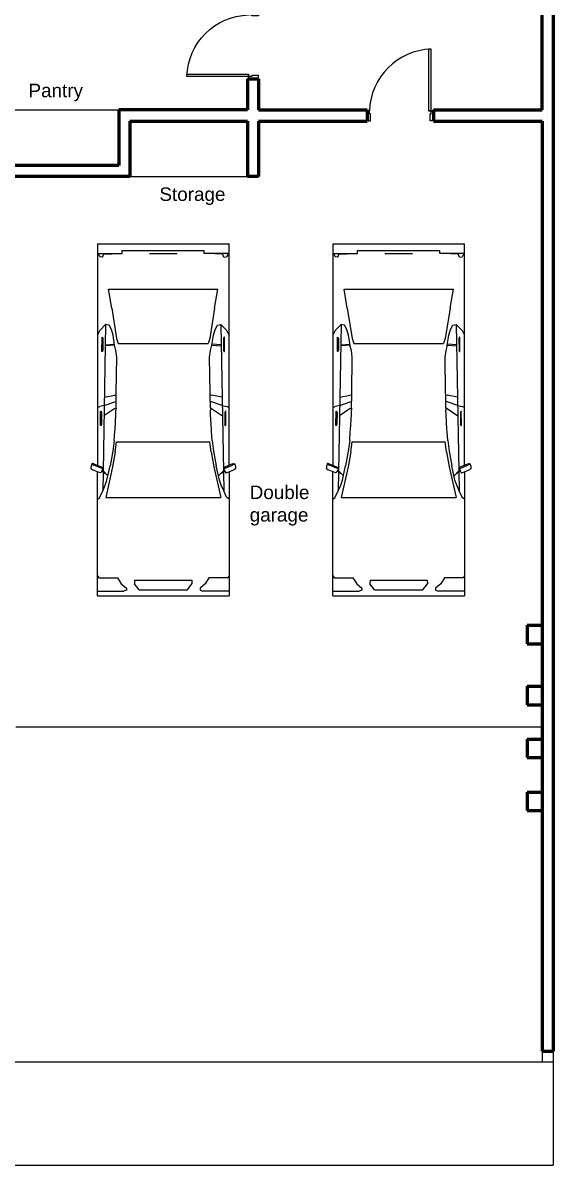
# Model space of a CAD drawing. Header units: metres. Extents: x 244.4 to 340.3, y -4.1 to 64.3.
# Drawn here: x 258.04 to 265.25, y 29.8 to 45.33 of the extents above; entities that cross this region are included whole.
import ezdxf

# ---------------------------------------------------------------- set-up
doc = ezdxf.new("R2010")
doc.units = ezdxf.units.M
doc.layers.add('A-WALL', color=6, linetype='Continuous', lineweight=60)
doc.layers.add('Edges', color=7, linetype='Continuous')
doc.styles.get("Standard").update_dxf_attribs({"font": 'arial.ttf'})

# ---------------------------------------------------------------- blocks, each defined once
blk = doc.blocks.new('*U111')
blk.add_lwpolyline([(34, 1124, -0.396717), (966, 192)], format="xyb")
for points in [[(72, 192), (34, 192), (34, 1122), (72, 1122)], [(34, 192), (17, 192), (17, 192), (17, 192), (17, 192), (17, 177), (0, 177), (0, 191), (0, 41), (0, 56), (17, 56), (17, 41), (34, 41), (34, 41), (50, 41), (50, 144), (34, 144)], [(1000, 177), (1000, 192), (1000, 192), (1000, 41), (1000, 56), (983, 56), (983, 41), (966, 41), (966, 41), (950, 41), (950, 144), (966, 144), (966, 192), (983, 192), (983, 177)]]:
    blk.add_lwpolyline(points, close=True)
blk.add_lwpolyline([(34, 192), (72, 192)])

msp = doc.modelspace()

# ---------------------------------------------------------------- linework, layer by layer
at = {"layer": 'A-WALL'}
for p, q in [((265.251, 64.279), (265.251, 31.352)), ((265.101, 44.15), (265.101, 58.229)), ((261.098, 44.573), (261.098, 44.15)), ((261.098, 44.573), (261.248, 44.573)), ((261.248, 44.573), (261.248, 44.15)), ((261.098, 44.15), (259.348, 44.15)), ((259.348, 44.15), (259.348, 43.396)), ((261.248, 44.15), (262.724, 44.15)), ((262.724, 44.15), (262.724, 43.996)), ((263.624, 44.15), (263.624, 43.996)), ((263.624, 44.15), (265.101, 44.15)), ((259.498, 43.996), (261.098, 43.996)), ((259.498, 43.996), (259.498, 43.246)), ((261.098, 43.996), (261.098, 43.246)), ((261.248, 43.996), (262.724, 43.996)), ((261.248, 43.996), (261.248, 43.246)), ((263.624, 43.996), (265.101, 43.996)), ((265.101, 43.996), (265.101, 31.352)), ((259.348, 43.396), (257.751, 43.396)), ((259.498, 43.246), (257.751, 43.246)), ((261.248, 43.246), (261.098, 43.246)), ((264.898, 37.142), (265.101, 37.142)), ((264.898, 37.142), (264.898, 36.891)), ((264.898, 36.891), (265.101, 36.891)), ((264.898, 36.314), (265.101, 36.314)), ((264.898, 36.314), (264.898, 36.062)), ((264.898, 36.062), (265.101, 36.062)), ((264.898, 35.594), (265.101, 35.594)), ((264.898, 35.594), (264.898, 35.342)), ((264.898, 35.342), (265.101, 35.342)), ((264.898, 34.874), (265.101, 34.874)), ((264.898, 34.874), (264.898, 34.622)), ((264.898, 34.622), (265.101, 34.622)), ((265.101, 31.352), (265.251, 31.352))]:
    msp.add_line(p, q, dxfattribs=at)
at = {"layer": 'Edges'}
for p, q in [((257.751, 44.15), (259.348, 44.15)), ((259.498, 43.246), (261.098, 43.246)), ((259.057, 42.328), (260.848, 42.328)), ((259.057, 42.328), (259.057, 39.317)), ((260.848, 39.317), (260.848, 42.328)), ((262.257, 42.328), (264.048, 42.328)), ((262.257, 42.328), (262.257, 39.317)), ((264.048, 39.317), (264.048, 42.328)), ((259.067, 42.199), (259.09, 42.15)), ((259.067, 42.199), (259.394, 42.199)), ((259.127, 42.148), (259.09, 42.15)), ((259.127, 42.148), (259.145, 42.195)), ((259.145, 42.195), (259.25, 42.195)), ((259.25, 42.195), (259.321, 42.196)), ((259.321, 42.196), (259.394, 42.198)), ((259.394, 42.198), (259.394, 42.239)), ((259.394, 42.239), (260.51, 42.239)), ((259.765, 42.198), (259.765, 42.196)), ((259.765, 42.198), (260.14, 42.198)), ((259.765, 42.196), (260.14, 42.196)), ((260.14, 42.198), (260.14, 42.196)), ((260.51, 42.198), (260.51, 42.239)), ((260.837, 42.199), (260.51, 42.199)), ((260.583, 42.196), (260.51, 42.198)), ((260.654, 42.195), (260.583, 42.196)), ((260.759, 42.195), (260.654, 42.195)), ((260.778, 42.148), (260.759, 42.195)), ((260.778, 42.148), (260.814, 42.15)), ((260.837, 42.199), (260.814, 42.15)), ((262.267, 42.199), (262.29, 42.15)), ((262.267, 42.199), (262.594, 42.199)), ((262.327, 42.148), (262.29, 42.15)), ((262.327, 42.148), (262.345, 42.195)), ((262.345, 42.195), (262.45, 42.195)), ((262.45, 42.195), (262.521, 42.196)), ((262.521, 42.196), (262.594, 42.198)), ((262.594, 42.198), (262.594, 42.239)), ((262.594, 42.239), (263.71, 42.239)), ((262.965, 42.198), (262.965, 42.196)), ((262.965, 42.198), (263.34, 42.198)), ((262.965, 42.196), (263.34, 42.196)), ((263.34, 42.198), (263.34, 42.196)), ((263.71, 42.198), (263.71, 42.239)), ((264.037, 42.199), (263.71, 42.199)), ((263.783, 42.196), (263.71, 42.198)), ((263.854, 42.195), (263.783, 42.196)), ((263.959, 42.195), (263.854, 42.195)), ((263.978, 42.148), (263.959, 42.195)), ((263.978, 42.148), (264.014, 42.15)), ((264.037, 42.199), (264.014, 42.15)), ((259.254, 41.455), (259.209, 41.713)), ((259.209, 41.713), (260.695, 41.713)), ((260.65, 41.455), (260.695, 41.713)), ((262.454, 41.455), (262.409, 41.713)), ((262.409, 41.713), (263.895, 41.713)), ((263.85, 41.455), (263.895, 41.713)), ((259.254, 41.455), (259.319, 41.041)), ((260.65, 41.455), (260.585, 41.041)), ((262.454, 41.455), (262.519, 41.041)), ((263.85, 41.455), (263.785, 41.041)), ((259.169, 41.233), (259.098, 41.16)), ((259.169, 41.233), (259.134, 39.231)), ((259.216, 41.224), (259.169, 41.233)), ((259.248, 41.166), (259.216, 41.224)), ((259.271, 41.087), (259.248, 41.166)), ((260.634, 41.087), (260.657, 41.166)), ((260.657, 41.166), (260.689, 41.224)), ((260.689, 41.224), (260.735, 41.233)), ((260.735, 41.233), (260.806, 41.16)), ((260.735, 41.233), (260.77, 39.231)), ((262.369, 41.233), (262.298, 41.16)), ((262.369, 41.233), (262.334, 39.231)), ((262.416, 41.224), (262.369, 41.233)), ((262.448, 41.166), (262.416, 41.224)), ((262.471, 41.087), (262.448, 41.166)), ((263.834, 41.087), (263.857, 41.166)), ((263.857, 41.166), (263.889, 41.224)), ((263.889, 41.224), (263.935, 41.233)), ((263.935, 41.233), (264.006, 41.16)), ((263.935, 41.233), (263.97, 39.231)), ((259.09, 41.149), (259.057, 41.089)), ((259.098, 41.16), (259.09, 41.149)), ((259.12, 40.864), (259.121, 41.059)), ((259.121, 41.059), (259.127, 41.059)), ((259.127, 41.059), (259.133, 41.042)), ((259.133, 41.042), (259.133, 40.88)), ((259.292, 40.951), (259.271, 41.087)), ((259.319, 41.041), (259.342, 40.975)), ((260.585, 41.041), (260.562, 40.975)), ((260.613, 40.951), (260.634, 41.087)), ((260.777, 41.059), (260.771, 41.042)), ((260.771, 41.042), (260.772, 40.88)), ((260.783, 41.059), (260.777, 41.059)), ((260.784, 40.864), (260.783, 41.059)), ((260.806, 41.16), (260.814, 41.149)), ((260.814, 41.149), (260.848, 41.089)), ((262.29, 41.149), (262.257, 41.089)), ((262.298, 41.16), (262.29, 41.149)), ((262.32, 40.864), (262.321, 41.059)), ((262.321, 41.059), (262.327, 41.059)), ((262.327, 41.059), (262.333, 41.042)), ((262.333, 41.042), (262.333, 40.88)), ((262.492, 40.951), (262.471, 41.087)), ((262.519, 41.041), (262.542, 40.975)), ((263.785, 41.041), (263.762, 40.975)), ((263.813, 40.951), (263.834, 41.087)), ((263.977, 41.059), (263.971, 41.042)), ((263.971, 41.042), (263.972, 40.88)), ((263.983, 41.059), (263.977, 41.059)), ((263.984, 40.864), (263.983, 41.059)), ((264.006, 41.16), (264.014, 41.149)), ((264.014, 41.149), (264.048, 41.089)), ((259.126, 40.864), (259.12, 40.864)), ((259.126, 40.864), (259.133, 40.88)), ((259.164, 40.957), (259.289, 40.966)), ((259.292, 40.951), (259.164, 40.94)), ((259.294, 40.933), (259.292, 40.951)), ((259.309, 40.878), (259.294, 40.933)), ((259.321, 40.789), (259.309, 40.878)), ((259.342, 40.975), (260.562, 40.975)), ((260.583, 40.789), (260.595, 40.878)), ((260.595, 40.878), (260.61, 40.933)), ((260.61, 40.933), (260.613, 40.951)), ((260.613, 40.951), (260.74, 40.94)), ((260.74, 40.957), (260.615, 40.966)), ((260.778, 40.864), (260.772, 40.88)), ((260.778, 40.864), (260.784, 40.864)), ((262.326, 40.864), (262.32, 40.864)), ((262.326, 40.864), (262.333, 40.88)), ((262.364, 40.957), (262.489, 40.966)), ((262.492, 40.951), (262.364, 40.94)), ((262.494, 40.933), (262.492, 40.951)), ((262.509, 40.878), (262.494, 40.933)), ((262.521, 40.789), (262.509, 40.878)), ((262.542, 40.975), (263.762, 40.975)), ((263.783, 40.789), (263.795, 40.878)), ((263.795, 40.878), (263.81, 40.933)), ((263.81, 40.933), (263.813, 40.951)), ((263.813, 40.951), (263.94, 40.94)), ((263.94, 40.957), (263.815, 40.966)), ((263.978, 40.864), (263.972, 40.88)), ((263.978, 40.864), (263.984, 40.864)), ((259.314, 40.301), (259.321, 40.789)), ((260.59, 40.301), (260.583, 40.789)), ((262.514, 40.301), (262.521, 40.789)), ((263.79, 40.301), (263.783, 40.789)), ((259.152, 40.243), (259.294, 40.273)), ((259.313, 40.275), (259.294, 40.273)), ((259.311, 40.094), (259.313, 40.275)), ((259.313, 40.275), (259.314, 40.301)), ((260.591, 40.275), (260.59, 40.301)), ((260.591, 40.275), (260.61, 40.273)), ((260.593, 40.094), (260.591, 40.275)), ((260.752, 40.243), (260.61, 40.273)), ((262.352, 40.243), (262.494, 40.273)), ((262.513, 40.275), (262.494, 40.273)), ((262.511, 40.094), (262.513, 40.275)), ((262.513, 40.275), (262.514, 40.301)), ((263.791, 40.275), (263.79, 40.301)), ((263.791, 40.275), (263.81, 40.273)), ((263.793, 40.094), (263.791, 40.275)), ((263.952, 40.243), (263.81, 40.273)), ((259.057, 40.104), (259.09, 40.115)), ((259.15, 40.129), (259.09, 40.115)), ((259.294, 40.089), (259.147, 39.991)), ((259.15, 40.129), (259.294, 40.181)), ((259.294, 40.181), (259.312, 40.184)), ((259.294, 40.089), (259.311, 40.094)), ((259.311, 40.094), (259.31, 40.067)), ((260.61, 40.181), (260.592, 40.184)), ((260.593, 40.094), (260.594, 40.067)), ((260.61, 40.089), (260.593, 40.094)), ((260.754, 40.129), (260.61, 40.181)), ((260.61, 40.089), (260.757, 39.991)), ((260.754, 40.129), (260.814, 40.115)), ((260.848, 40.104), (260.814, 40.115)), ((262.257, 40.104), (262.29, 40.115)), ((262.35, 40.129), (262.29, 40.115)), ((262.494, 40.089), (262.347, 39.991)), ((262.35, 40.129), (262.494, 40.181)), ((262.494, 40.181), (262.512, 40.184)), ((262.494, 40.089), (262.511, 40.094)), ((262.511, 40.094), (262.51, 40.067)), ((263.81, 40.181), (263.792, 40.184)), ((263.793, 40.094), (263.794, 40.067)), ((263.81, 40.089), (263.793, 40.094)), ((263.954, 40.129), (263.81, 40.181)), ((263.81, 40.089), (263.957, 39.991)), ((263.954, 40.129), (264.014, 40.115)), ((264.048, 40.104), (264.014, 40.115)), ((259.1, 39.858), (259.101, 40.053)), ((259.101, 40.053), (259.108, 40.052)), ((259.108, 40.052), (259.114, 40.036)), ((259.114, 40.036), (259.113, 39.874)), ((259.298, 39.805), (259.31, 40.007)), ((259.31, 40.007), (259.31, 40.067)), ((260.595, 40.007), (260.594, 40.067)), ((260.607, 39.805), (260.595, 40.007)), ((260.797, 40.052), (260.791, 40.036)), ((260.791, 40.036), (260.791, 39.874)), ((260.803, 40.053), (260.797, 40.052)), ((260.804, 39.858), (260.803, 40.053)), ((262.3, 39.858), (262.301, 40.053)), ((262.301, 40.053), (262.308, 40.052)), ((262.308, 40.052), (262.314, 40.036)), ((262.314, 40.036), (262.313, 39.874)), ((262.498, 39.805), (262.51, 40.007)), ((262.51, 40.007), (262.51, 40.067)), ((263.795, 40.007), (263.794, 40.067)), ((263.807, 39.805), (263.795, 40.007)), ((263.997, 40.052), (263.991, 40.036)), ((263.991, 40.036), (263.991, 39.874)), ((264.003, 40.053), (263.997, 40.052)), ((264.004, 39.858), (264.003, 40.053)), ((259.107, 39.857), (259.1, 39.858)), ((259.107, 39.857), (259.113, 39.874)), ((259.286, 39.653), (259.294, 39.778)), ((259.294, 39.778), (259.298, 39.805)), ((260.61, 39.778), (260.607, 39.805)), ((260.618, 39.653), (260.61, 39.778)), ((260.798, 39.857), (260.791, 39.874)), ((260.798, 39.857), (260.804, 39.858)), ((262.307, 39.857), (262.3, 39.858)), ((262.307, 39.857), (262.313, 39.874)), ((262.486, 39.653), (262.494, 39.778)), ((262.494, 39.778), (262.498, 39.805)), ((263.81, 39.778), (263.807, 39.805)), ((263.818, 39.653), (263.81, 39.778)), ((263.998, 39.857), (263.991, 39.874)), ((263.998, 39.857), (264.004, 39.858)), ((259.286, 39.653), (259.267, 39.511)), ((259.301, 39.501), (259.319, 39.636)), ((259.319, 39.636), (260.585, 39.636)), ((260.603, 39.501), (260.585, 39.636)), ((260.618, 39.653), (260.637, 39.511)), ((262.486, 39.653), (262.467, 39.511)), ((262.501, 39.501), (262.519, 39.636)), ((262.519, 39.636), (263.785, 39.636)), ((263.803, 39.501), (263.785, 39.636)), ((263.818, 39.653), (263.837, 39.511)), ((259.267, 39.511), (259.231, 39.31)), ((259.301, 39.501), (259.265, 39.297)), ((260.603, 39.501), (260.64, 39.297)), ((260.637, 39.511), (260.673, 39.31)), ((262.467, 39.511), (262.431, 39.31)), ((262.501, 39.501), (262.465, 39.297)), ((263.803, 39.501), (263.84, 39.297)), ((263.837, 39.511), (263.873, 39.31)), ((258.972, 39.307), (258.97, 39.275)), ((258.986, 39.34), (258.972, 39.307)), ((258.992, 39.341), (258.986, 39.34)), ((258.986, 39.334), (258.986, 39.34)), ((258.986, 39.334), (258.994, 39.327)), ((259.009, 39.337), (258.992, 39.341)), ((258.994, 39.327), (259.011, 39.319)), ((259.009, 39.337), (259.107, 39.296)), ((259.109, 39.278), (259.011, 39.319)), ((259.187, 39.114), (259.231, 39.31)), ((260.717, 39.114), (260.673, 39.31)), ((260.796, 39.278), (260.893, 39.319)), ((260.895, 39.337), (260.797, 39.296)), ((260.911, 39.327), (260.893, 39.319)), ((260.895, 39.337), (260.912, 39.341)), ((260.918, 39.334), (260.911, 39.327)), ((260.912, 39.341), (260.919, 39.34)), ((260.918, 39.334), (260.919, 39.34)), ((260.919, 39.34), (260.933, 39.307)), ((260.933, 39.307), (260.934, 39.275)), ((262.172, 39.307), (262.17, 39.275)), ((262.186, 39.34), (262.172, 39.307)), ((262.192, 39.341), (262.186, 39.34)), ((262.186, 39.334), (262.186, 39.34)), ((262.186, 39.334), (262.194, 39.327)), ((262.209, 39.337), (262.192, 39.341)), ((262.194, 39.327), (262.211, 39.319)), ((262.209, 39.337), (262.307, 39.296)), ((262.309, 39.278), (262.211, 39.319)), ((262.387, 39.114), (262.431, 39.31)), ((263.917, 39.114), (263.873, 39.31)), ((263.996, 39.278), (264.093, 39.319)), ((264.095, 39.337), (263.997, 39.296)), ((264.111, 39.327), (264.093, 39.319)), ((264.095, 39.337), (264.112, 39.341)), ((264.118, 39.334), (264.111, 39.327)), ((264.112, 39.341), (264.119, 39.34)), ((264.118, 39.334), (264.119, 39.34)), ((264.119, 39.34), (264.133, 39.307)), ((264.133, 39.307), (264.134, 39.275)), ((258.971, 39.269), (258.97, 39.275)), ((258.971, 39.269), (258.978, 39.263)), ((258.978, 39.263), (258.993, 39.255)), ((259.082, 39.218), (258.993, 39.255)), ((259.057, 37.544), (259.057, 39.229)), ((259.098, 39.213), (259.082, 39.218)), ((259.104, 39.214), (259.098, 39.213)), ((259.118, 39.24), (259.104, 39.214)), ((259.107, 39.296), (259.125, 39.286)), ((259.126, 39.272), (259.109, 39.278)), ((259.119, 39.242), (259.118, 39.24)), ((259.12, 39.244), (259.119, 39.242)), ((259.119, 39.242), (259.161, 39.207)), ((259.132, 39.273), (259.12, 39.244)), ((259.12, 39.244), (259.16, 39.208)), ((259.125, 39.286), (259.132, 39.279)), ((259.132, 39.273), (259.126, 39.272)), ((259.134, 39.229), (259.13, 38.97)), ((259.132, 39.279), (259.132, 39.273)), ((259.201, 39.174), (259.134, 39.241)), ((259.155, 39.212), (259.147, 39.219)), ((259.265, 39.297), (259.171, 38.879)), ((260.64, 39.297), (260.734, 38.879)), ((260.704, 39.174), (260.77, 39.241)), ((260.785, 39.244), (260.744, 39.208)), ((260.785, 39.242), (260.744, 39.207)), ((260.744, 39.207), (260.744, 39.208)), ((260.745, 39.209), (260.75, 39.212)), ((260.75, 39.212), (260.757, 39.219)), ((260.77, 39.229), (260.775, 38.97)), ((260.773, 39.279), (260.772, 39.273)), ((260.772, 39.273), (260.779, 39.272)), ((260.772, 39.273), (260.786, 39.24)), ((260.78, 39.286), (260.773, 39.279)), ((260.779, 39.272), (260.796, 39.278)), ((260.797, 39.296), (260.78, 39.286)), ((260.786, 39.24), (260.801, 39.214)), ((260.801, 39.214), (260.807, 39.213)), ((260.807, 39.213), (260.822, 39.218)), ((260.822, 39.218), (260.911, 39.255)), ((260.848, 39.229), (260.848, 37.544)), ((260.927, 39.263), (260.911, 39.255)), ((260.933, 39.269), (260.927, 39.263)), ((260.933, 39.269), (260.934, 39.275)), ((262.171, 39.269), (262.17, 39.275)), ((262.171, 39.269), (262.178, 39.263)), ((262.178, 39.263), (262.193, 39.255)), ((262.282, 39.218), (262.193, 39.255)), ((262.257, 37.544), (262.257, 39.229)), ((262.298, 39.213), (262.282, 39.218)), ((262.304, 39.214), (262.298, 39.213)), ((262.318, 39.24), (262.304, 39.214)), ((262.307, 39.296), (262.325, 39.286)), ((262.326, 39.272), (262.309, 39.278)), ((262.319, 39.242), (262.318, 39.24)), ((262.332, 39.273), (262.319, 39.242)), ((262.319, 39.242), (262.361, 39.207)), ((262.32, 39.244), (262.36, 39.208)), ((262.325, 39.286), (262.332, 39.279)), ((262.332, 39.273), (262.326, 39.272)), ((262.334, 39.229), (262.33, 38.97)), ((262.332, 39.279), (262.332, 39.273)), ((262.401, 39.174), (262.334, 39.241)), ((262.355, 39.212), (262.347, 39.219)), ((262.465, 39.297), (262.371, 38.879)), ((263.84, 39.297), (263.934, 38.879)), ((263.904, 39.174), (263.97, 39.241)), ((263.985, 39.244), (263.944, 39.208)), ((263.985, 39.242), (263.944, 39.207)), ((263.944, 39.207), (263.944, 39.208)), ((263.945, 39.209), (263.95, 39.212)), ((263.95, 39.212), (263.957, 39.219)), ((263.97, 39.229), (263.975, 38.97)), ((263.973, 39.279), (263.972, 39.273)), ((263.972, 39.273), (263.979, 39.272)), ((263.972, 39.273), (263.986, 39.24)), ((263.98, 39.286), (263.973, 39.279)), ((263.979, 39.272), (263.996, 39.278)), ((263.997, 39.296), (263.98, 39.286)), ((263.986, 39.24), (264.001, 39.214)), ((264.001, 39.214), (264.007, 39.213)), ((264.007, 39.213), (264.022, 39.218)), ((264.022, 39.218), (264.111, 39.255)), ((264.048, 39.229), (264.048, 37.544)), ((264.127, 39.263), (264.111, 39.255)), ((264.133, 39.269), (264.127, 39.263)), ((264.133, 39.269), (264.134, 39.275)), ((259.13, 38.97), (259.164, 39.047)), ((259.164, 39.047), (259.187, 39.114)), ((260.741, 39.047), (260.717, 39.114)), ((260.775, 38.97), (260.741, 39.047)), ((262.33, 38.97), (262.364, 39.047)), ((262.364, 39.047), (262.387, 39.114)), ((263.941, 39.047), (263.917, 39.114)), ((263.975, 38.97), (263.941, 39.047)), ((259.057, 38.856), (259.089, 38.878)), ((259.089, 38.878), (259.09, 38.883)), ((259.09, 38.883), (259.13, 38.97)), ((259.171, 38.879), (260.734, 38.879)), ((260.814, 38.883), (260.775, 38.97)), ((260.816, 38.878), (260.814, 38.883)), ((260.848, 38.856), (260.816, 38.878)), ((262.257, 38.856), (262.289, 38.878)), ((262.289, 38.878), (262.29, 38.883)), ((262.29, 38.883), (262.33, 38.97)), ((262.371, 38.879), (263.934, 38.879)), ((264.014, 38.883), (263.975, 38.97)), ((264.016, 38.878), (264.014, 38.883)), ((264.048, 38.856), (264.016, 38.878)), ((259.057, 37.815), (259.077, 37.786)), ((259.077, 37.786), (259.331, 37.786)), ((259.331, 37.786), (259.382, 37.705)), ((259.563, 37.754), (259.561, 37.705)), ((259.563, 37.754), (260.341, 37.754)), ((260.341, 37.754), (260.343, 37.705)), ((260.574, 37.786), (260.523, 37.705)), ((260.828, 37.786), (260.574, 37.786)), ((260.848, 37.815), (260.828, 37.786)), ((262.257, 37.815), (262.277, 37.786)), ((262.277, 37.786), (262.531, 37.786)), ((262.531, 37.786), (262.582, 37.705)), ((262.763, 37.754), (262.761, 37.705)), ((262.763, 37.754), (263.541, 37.754)), ((263.541, 37.754), (263.543, 37.705)), ((263.774, 37.786), (263.723, 37.705)), ((264.028, 37.786), (263.774, 37.786)), ((264.048, 37.815), (264.028, 37.786)), ((259.057, 37.607), (259.413, 37.607)), ((259.382, 37.705), (259.451, 37.645)), ((259.452, 37.621), (259.413, 37.607)), ((259.451, 37.645), (259.452, 37.621)), ((259.623, 37.626), (259.561, 37.705)), ((259.623, 37.626), (260.282, 37.626)), ((260.282, 37.626), (260.343, 37.705)), ((260.523, 37.705), (260.453, 37.645)), ((260.453, 37.645), (260.453, 37.621)), ((260.453, 37.621), (260.491, 37.607)), ((260.848, 37.607), (260.491, 37.607)), ((262.257, 37.607), (262.613, 37.607)), ((262.582, 37.705), (262.651, 37.645)), ((262.652, 37.621), (262.613, 37.607)), ((262.651, 37.645), (262.652, 37.621)), ((262.823, 37.626), (262.761, 37.705)), ((262.823, 37.626), (263.482, 37.626)), ((263.482, 37.626), (263.543, 37.705)), ((263.723, 37.705), (263.653, 37.645)), ((263.653, 37.645), (263.653, 37.621)), ((263.653, 37.621), (263.691, 37.607)), ((264.048, 37.607), (263.691, 37.607)), ((259.057, 37.544), (260.848, 37.544)), ((262.257, 37.544), (264.048, 37.544)), ((257.948, 35.762), (265.101, 35.762)), ((265.101, 31.352), (265.101, 31.201)), ((265.251, 31.352), (265.251, 29.801)), ((244.401, 29.801), (265.251, 29.801))]:
    msp.add_line(p, q, dxfattribs=at)
for points in [[(265.101, 31.352), (265.251, 31.352)], [(265.251, 31.201), (244.401, 31.201)]]:
    msp.add_lwpolyline(points, dxfattribs=at)

# ---------------------------------------------------------------- block references
at = {"xscale": 0.0009000000000045201, "yscale": 0.0009000000000045201, "zscale": 0.0009000000000045201, "rotation": 90.00000000000001}
msp.add_blockref('*U111', (261.285, 44.573), dxfattribs=at)
at = {"xscale": -0.0009000000000045201, "yscale": 0.0009000000000045201, "zscale": 0.0009000000000045201}
msp.add_blockref('*U111', (263.624, 43.965), dxfattribs=at)

# ---------------------------------------------------------------- texts
at = {"layer": 'Edges', "width": 1.56145, "attachment_point": 1}
for s, insert, char_height in [('Pantry', (258.121, 44.506), 0.1835), ('Storage', (259.9, 43.096), 0.1835), ('Double garage', (261.127, 39.042), 0.18352)]:
    msp.add_mtext(s, dxfattribs=dict(at, insert=insert, char_height=char_height))

doc.saveas('drawing.dxf')
